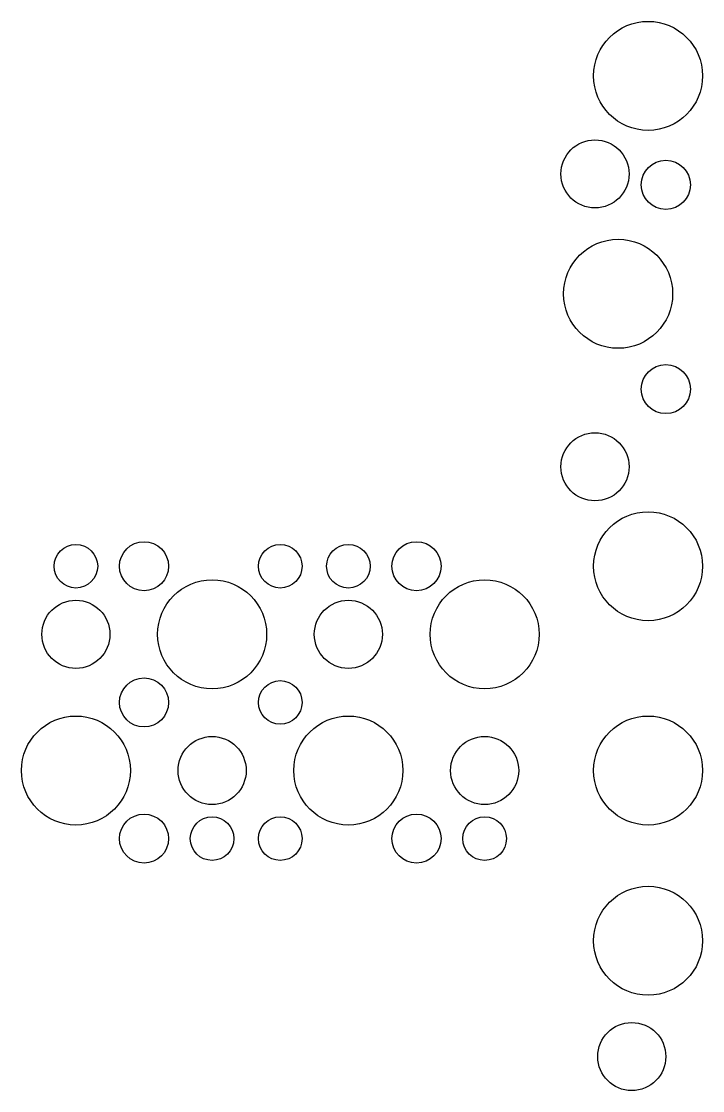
# Model space of a CAD drawing. Extents: x -690 to 690, y -385 to 400.
# Drawn here: x 190 to 690, y -385 to 400 of the extents above.
import ezdxf

# ---------------------------------------------------------------- set-up
doc = ezdxf.new("R2010")
doc.units = 0

msp = doc.modelspace()

# ---------------------------------------------------------------- linework, layer by layer
for centre, radius in [((650, 360), 40), ((611, 288), 25), ((663, 280), 18), ((628, 200), 40), ((663, 130), 18), ((611, 73), 25), ((650, 0), 40), ((230, 0), 16), ((280, 0), 18), ((380, 0), 16), ((430, 0), 16), ((480, 0), 18), ((330, -50), 40), ((530, -50), 40), ((230, -50), 25), ((430, -50), 25), ((280, -100), 18), ((380, -100), 16), ((230, -150), 40), ((430, -150), 40), ((650, -150), 40), ((650, -150), 40), ((330, -150), 25), ((530, -150), 25), ((280, -200), 18), ((330, -200), 16), ((380, -200), 16), ((480, -200), 18), ((530, -200), 16), ((650, -275), 40), ((638, -360), 25)]:
    msp.add_circle(centre, radius)

doc.saveas('drawing.dxf')
